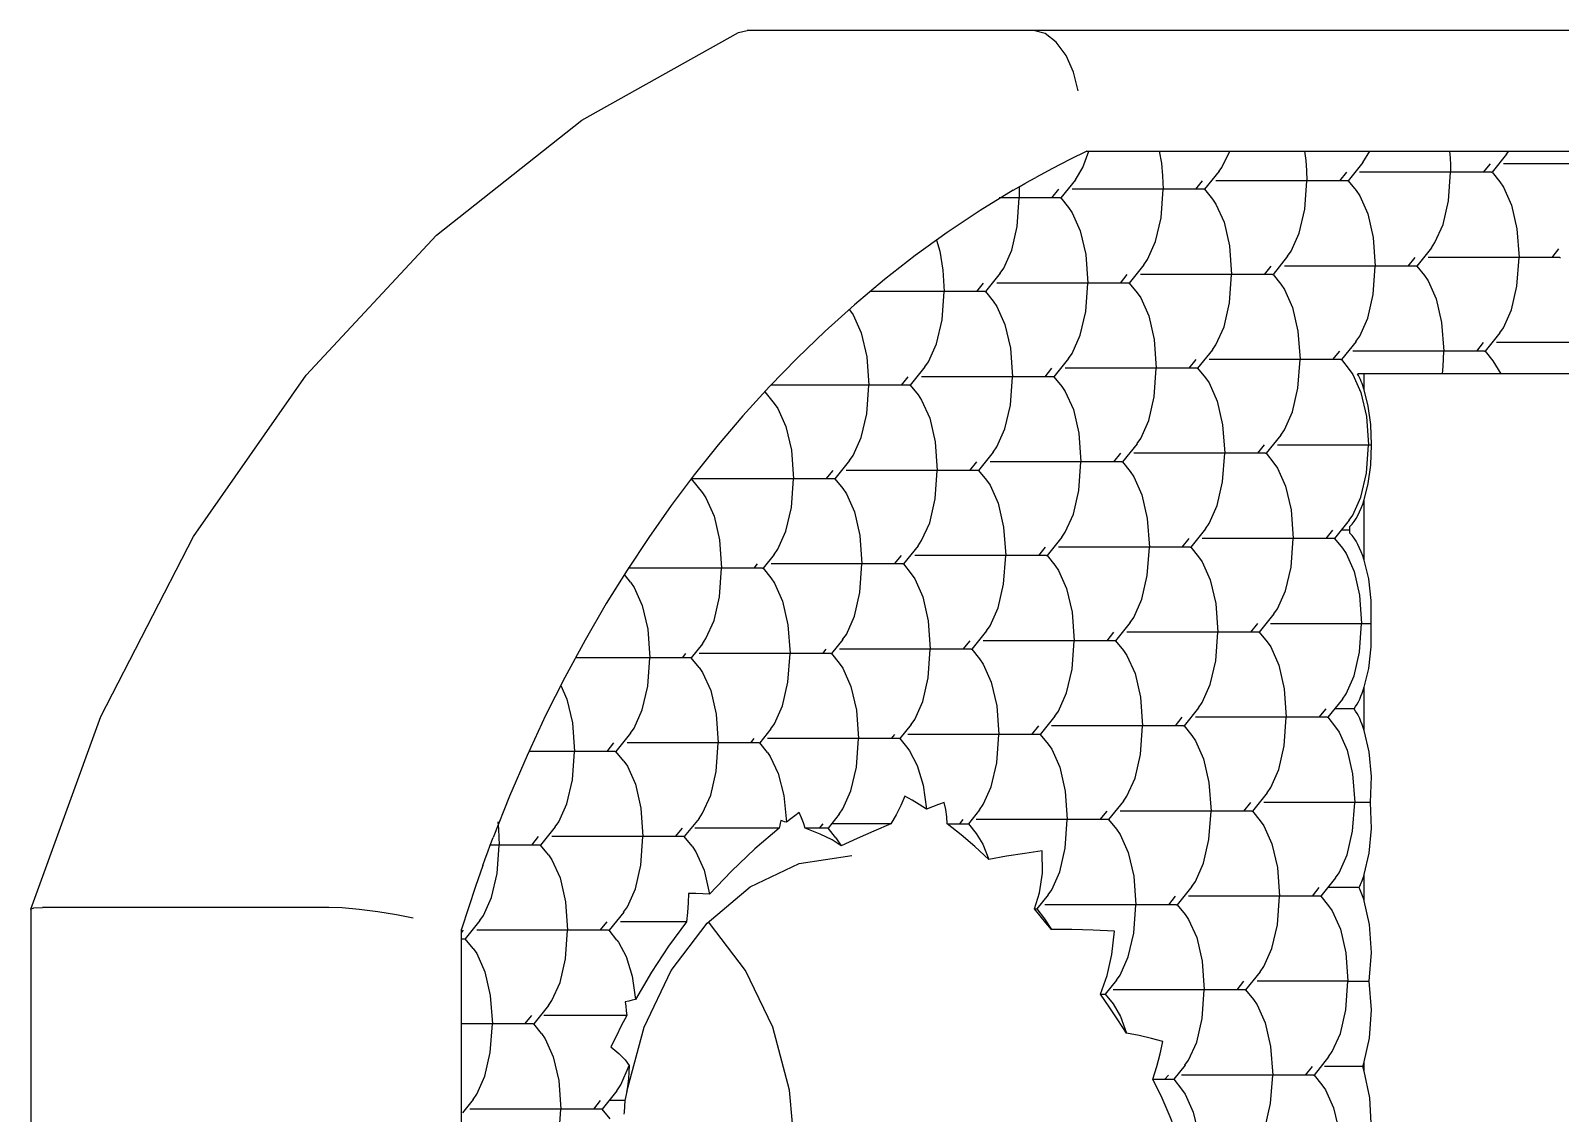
# Model space of a CAD drawing. Extents: x 1551 to 113148, y -1700 to 77018.
# Drawn here: x 13587.8 to 13600.5, y 23878.28 to 23887.27 of the extents above; entities that cross this region are included whole.
import ezdxf

# ---------------------------------------------------------------- set-up
doc = ezdxf.new("R2010")
doc.units = 0
doc.header["$LTSCALE"] = 500
doc.header["$MEASUREMENT"] = 0
doc.linetypes.add('CENTER', pattern=[3, 2.5, -0.25, 0, -0.25])
doc.layers.get('0').update_dxf_attribs({"linetype": 'CONTINUOUS'})

# ---------------------------------------------------------------- blocks, each defined once
blk = doc.blocks.new('platform_top')
at = {"linetype": 'Continuous'}
for p, q in [((-9494.819, 2012.475), (-9494.819, 2020.881)), ((-9498.397, 2019.4), (-9498.397, 2012.64)), ((-9499.754, 2014.062), (-9499.747, 2014.158)), ((-9499.747, 2014.158), (-9499.745, 2014.174)), ((-9499.687, 2013.982), (-9499.565, 2014.133)), ((-9499.63, 2014.213), (-9499.565, 2014.133)), ((-9499.561, 2014.133), (-9499.565, 2014.133)), ((-9499.561, 2014.133), (-9498.466, 2014.133)), ((-9499.549, 2014.062), (-9499.492, 2014.133)), ((-9498.493, 2014.052), (-9498.404, 2014.163)), ((-9499.771, 2013.987), (-9499.754, 2014.062)), ((-9499.754, 2014.062), (-9499.671, 2014.062)), ((-9499.671, 2014.062), (-9499.622, 2014.062)), ((-9505.477, 2013.85), (-9505.541, 2013.931)), ((-9504.405, 2013.769), (-9504.311, 2013.885)), ((-9504.311, 2013.885), (-9504.376, 2013.966)), ((-9504.267, 2013.85), (-9504.238, 2013.885)), ((-9499.771, 2013.987), (-9499.913, 2013.452)), ((-9499.721, 2013.932), (-9499.789, 2013.772)), ((-9499.687, 2013.981), (-9499.721, 2013.932)), ((-9505.894, 2013.819), (-9505.894, 2013.74)), ((-9505.881, 2013.779), (-9505.563, 2013.779)), ((-9505.598, 2013.699), (-9505.477, 2013.85)), ((-9505.472, 2013.85), (-9505.477, 2013.85)), ((-9505.472, 2013.85), (-9504.377, 2013.85)), ((-9505.46, 2013.779), (-9505.404, 2013.85)), ((-9499.062, 2013.506), (-9498.997, 2013.426)), ((-9499.913, 2013.452), (-9500.139, 2012.982)), ((-9499.118, 2013.274), (-9498.997, 2013.426)), ((-9498.992, 2013.426), (-9498.997, 2013.426)), ((-9498.992, 2013.426), (-9498.397, 2013.426)), ((-9498.924, 2013.426), (-9498.98, 2013.355)), ((-9503.743, 2013.178), (-9503.808, 2013.259)), ((-9503.776, 2013.283), (-9503.704, 2013.178)), ((-9499.769, 2013.355), (-9499.081, 2013.355)), ((-9505.03, 2012.992), (-9504.908, 2013.143)), ((-9504.908, 2013.143), (-9504.973, 2013.224)), ((-9504.904, 2013.143), (-9504.908, 2013.143)), ((-9504.904, 2013.143), (-9503.809, 2013.143)), ((-9504.892, 2013.072), (-9504.835, 2013.143)), ((-9503.836, 2013.062), (-9503.743, 2013.178)), ((-9503.704, 2013.178), (-9503.743, 2013.178)), ((-9505.758, 2013.072), (-9505.935, 2013.072)), ((-9505.758, 2013.072), (-9505.003, 2013.072)), ((-9500.139, 2012.982), (-9500.437, 2012.588)), ((-9499.687, 2012.729), (-9499.7, 2012.746)), ((-9498.493, 2012.799), (-9498.428, 2012.719)), ((-9503.239, 2012.552), (-9503.296, 2012.643)), ((-9499.744, 2012.497), (-9499.622, 2012.648)), ((-9499.687, 2012.729), (-9499.622, 2012.648)), ((-9499.618, 2012.648), (-9499.622, 2012.648)), ((-9499.618, 2012.648), (-9498.523, 2012.648)), ((-9499.549, 2012.648), (-9499.606, 2012.577)), ((-9498.55, 2012.567), (-9498.428, 2012.719)), ((-9498.454, 2012.462), (-9498.397, 2012.64)), ((-9498.397, 2012.719), (-9498.428, 2012.719)), ((-9498.397, 2012.666), (-9498.412, 2012.648)), ((-9504.34, 2012.436), (-9504.405, 2012.516)), ((-9503.175, 2012.471), (-9503.239, 2012.552)), ((-9503.202, 2012.528), (-9503.154, 2012.471)), ((-9500.266, 2012.577), (-9499.716, 2012.577)), ((-9505.894, 2012.404), (-9505.894, 2012.184)), ((-9505.655, 2012.214), (-9505.533, 2012.365)), ((-9505.533, 2012.365), (-9505.598, 2012.446)), ((-9505.529, 2012.365), (-9505.533, 2012.365)), ((-9505.529, 2012.365), (-9504.434, 2012.365)), ((-9505.517, 2012.294), (-9505.46, 2012.365)), ((-9504.461, 2012.285), (-9504.34, 2012.436)), ((-9504.335, 2012.436), (-9504.34, 2012.436)), ((-9504.335, 2012.436), (-9503.24, 2012.436)), ((-9504.324, 2012.365), (-9504.267, 2012.436)), ((-9503.268, 2012.355), (-9503.175, 2012.471)), ((-9503.154, 2012.471), (-9503.197, 2012.337)), ((-9503.154, 2012.471), (-9503.175, 2012.471)), ((-9497.296, 2012.458), (-9494.917, 2012.458)), ((-9494.819, 2012.475), (-9494.819, 2012.474)), ((-9505.851, 2012.294), (-9505.6, 2012.294)), ((-9501.201, 2012.095), (-9501.637, 2012.028)), ((-9498.692, 2012.178), (-9498.709, 2011.941)), ((-9499.118, 2012.021), (-9499.054, 2011.941)), ((-9502.606, 2011.764), (-9502.671, 2011.845)), ((-9502.547, 2011.855), (-9502.431, 2011.764)), ((-9501.683, 2011.886), (-9501.549, 2011.946)), ((-9501.506, 2011.88), (-9501.549, 2011.946)), ((-9501.506, 2011.88), (-9501.441, 2011.799)), ((-9501.375, 2011.849), (-9501.25, 2011.799)), ((-9500.369, 2011.719), (-9500.247, 2011.87)), ((-9500.312, 2011.951), (-9500.247, 2011.87)), ((-9500.243, 2011.87), (-9500.247, 2011.87)), ((-9500.243, 2011.87), (-9499.148, 2011.87)), ((-9500.174, 2011.87), (-9500.231, 2011.799)), ((-9499.175, 2011.79), (-9499.054, 2011.941)), ((-9499.049, 2011.941), (-9499.053, 2011.941)), ((-9499.049, 2011.941), (-9498.659, 2011.941)), ((-9498.98, 2011.941), (-9499.037, 2011.87)), ((-9498.795, 2011.534), (-9498.659, 2011.878)), ((-9498.708, 2011.875), (-9498.709, 2011.941)), ((-9498.659, 2011.941), (-9498.633, 2011.941)), ((-9498.635, 2011.941), (-9498.659, 2011.878)), ((-9504.965, 2011.658), (-9505.03, 2011.739)), ((-9503.893, 2011.577), (-9503.771, 2011.729)), ((-9503.771, 2011.729), (-9503.836, 2011.809)), ((-9503.767, 2011.729), (-9503.771, 2011.729)), ((-9503.767, 2011.729), (-9502.672, 2011.729)), ((-9503.755, 2011.658), (-9503.698, 2011.729)), ((-9502.699, 2011.648), (-9502.606, 2011.764)), ((-9502.561, 2011.729), (-9502.533, 2011.764)), ((-9502.431, 2011.764), (-9502.546, 2011.764)), ((-9501.961, 2011.764), (-9501.622, 2011.764)), ((-9501.622, 2011.764), (-9501.469, 2011.764)), ((-9501.534, 2011.683), (-9501.441, 2011.799)), ((-9501.396, 2011.764), (-9501.368, 2011.799)), ((-9501.036, 2011.799), (-9500.334, 2011.799)), ((-9505.945, 2011.587), (-9505.059, 2011.587)), ((-9505.087, 2011.507), (-9504.965, 2011.658)), ((-9504.961, 2011.658), (-9504.965, 2011.658)), ((-9504.961, 2011.658), (-9503.866, 2011.658)), ((-9504.949, 2011.587), (-9504.892, 2011.658)), ((-9499.744, 2011.244), (-9499.679, 2011.163)), ((-9503.203, 2011.022), (-9503.268, 2011.102)), ((-9502.038, 2011.057), (-9502.103, 2011.138)), ((-9500.966, 2010.976), (-9500.873, 2011.092)), ((-9500.937, 2011.173), (-9500.873, 2011.092)), ((-9500.868, 2011.092), (-9500.872, 2011.092)), ((-9500.868, 2011.092), (-9499.773, 2011.092)), ((-9500.799, 2011.092), (-9500.828, 2011.057)), ((-9499.8, 2011.012), (-9499.679, 2011.163)), ((-9499.674, 2011.163), (-9499.679, 2011.163)), ((-9499.674, 2011.163), (-9498.956, 2011.163)), ((-9499.606, 2011.163), (-9499.663, 2011.092)), ((-9505.894, 2010.99), (-9505.894, 2010.629)), ((-9505.59, 2010.88), (-9505.655, 2010.961)), ((-9504.397, 2010.951), (-9504.461, 2011.031)), ((-9503.325, 2010.87), (-9503.203, 2011.022)), ((-9503.199, 2011.022), (-9503.203, 2011.021)), ((-9503.199, 2011.022), (-9502.104, 2011.022)), ((-9503.187, 2010.951), (-9503.13, 2011.022)), ((-9502.131, 2010.941), (-9502.038, 2011.057)), ((-9502.033, 2011.057), (-9502.038, 2011.057)), ((-9502.033, 2011.057), (-9500.938, 2011.057)), ((-9501.993, 2011.022), (-9501.965, 2011.057)), ((-9505.712, 2010.729), (-9505.59, 2010.88)), ((-9505.586, 2010.88), (-9505.59, 2010.88)), ((-9505.586, 2010.88), (-9504.491, 2010.88)), ((-9505.574, 2010.809), (-9505.517, 2010.88)), ((-9504.518, 2010.8), (-9504.397, 2010.951)), ((-9504.392, 2010.951), (-9504.397, 2010.951)), ((-9504.392, 2010.951), (-9503.297, 2010.951)), ((-9504.38, 2010.88), (-9504.324, 2010.951)), ((-9499.255, 2010.549), (-9499.095, 2010.865)), ((-9505.81, 2010.809), (-9505.647, 2010.809)), ((-9499.221, 2010.615), (-9499.272, 2010.729)), ((-9500.369, 2010.466), (-9500.304, 2010.385)), ((-9499.423, 2010.239), (-9499.255, 2010.549)), ((-9503.828, 2010.244), (-9503.893, 2010.324)), ((-9502.635, 2010.315), (-9502.699, 2010.395)), ((-9501.563, 2010.234), (-9501.469, 2010.35)), ((-9501.469, 2010.35), (-9501.534, 2010.43)), ((-9501.465, 2010.35), (-9501.469, 2010.35)), ((-9501.465, 2010.35), (-9500.37, 2010.35)), ((-9501.396, 2010.35), (-9501.425, 2010.315)), ((-9500.397, 2010.269), (-9500.304, 2010.385)), ((-9500.3, 2010.385), (-9500.304, 2010.385)), ((-9500.3, 2010.385), (-9499.343, 2010.385)), ((-9500.231, 2010.385), (-9500.259, 2010.35)), ((-9505.951, 2010.296), (-9505.95, 2010.102)), ((-9505.022, 2010.173), (-9505.087, 2010.254)), ((-9503.95, 2010.093), (-9503.828, 2010.244)), ((-9503.824, 2010.244), (-9503.828, 2010.244)), ((-9503.824, 2010.244), (-9502.729, 2010.244)), ((-9503.812, 2010.173), (-9503.755, 2010.244)), ((-9502.756, 2010.163), (-9502.635, 2010.315)), ((-9502.63, 2010.315), (-9502.634, 2010.314)), ((-9502.63, 2010.315), (-9501.535, 2010.315)), ((-9502.618, 2010.244), (-9502.561, 2010.315)), ((-9499.599, 2009.936), (-9499.423, 2010.239)), ((-9505.95, 2010.102), (-9505.951, 2009.909)), ((-9505.116, 2010.102), (-9505.95, 2010.102)), ((-9505.144, 2010.022), (-9505.022, 2010.173)), ((-9505.017, 2010.173), (-9505.022, 2010.173)), ((-9505.017, 2010.173), (-9503.923, 2010.173)), ((-9505.006, 2010.102), (-9504.949, 2010.173)), ((-9499.772, 2009.658), (-9499.599, 2009.936)), ((-9502.066, 2009.607), (-9502.131, 2009.688)), ((-9500.901, 2009.643), (-9500.966, 2009.723)), ((-9499.8, 2009.759), (-9499.749, 2009.694)), ((-9505.894, 2009.576), (-9505.894, 2009.073)), ((-9503.26, 2009.537), (-9503.325, 2009.617)), ((-9502.188, 2009.456), (-9502.066, 2009.607)), ((-9502.062, 2009.607), (-9502.066, 2009.607)), ((-9502.062, 2009.607), (-9500.967, 2009.607)), ((-9501.993, 2009.607), (-9502.05, 2009.537)), ((-9500.994, 2009.527), (-9500.901, 2009.643)), ((-9500.896, 2009.643), (-9500.901, 2009.643)), ((-9500.896, 2009.643), (-9499.781, 2009.643)), ((-9500.828, 2009.643), (-9500.856, 2009.607)), ((-9505.647, 2009.395), (-9505.712, 2009.476)), ((-9504.575, 2009.315), (-9504.454, 2009.466)), ((-9504.454, 2009.466), (-9504.518, 2009.547)), ((-9504.449, 2009.466), (-9504.453, 2009.466)), ((-9504.449, 2009.466), (-9503.354, 2009.466)), ((-9504.437, 2009.395), (-9504.38, 2009.466)), ((-9503.381, 2009.385), (-9503.26, 2009.537)), ((-9503.255, 2009.537), (-9503.26, 2009.537)), ((-9503.255, 2009.537), (-9502.161, 2009.537)), ((-9503.244, 2009.466), (-9503.187, 2009.537)), ((-9505.775, 2009.352), (-9505.775, 2009.297)), ((-9505.775, 2009.325), (-9505.704, 2009.325)), ((-9505.769, 2009.244), (-9505.647, 2009.395)), ((-9505.643, 2009.395), (-9505.647, 2009.395)), ((-9505.643, 2009.395), (-9504.548, 2009.395)), ((-9505.631, 2009.325), (-9505.574, 2009.395)), ((-9505.799, 2009.201), (-9505.866, 2009.051)), ((-9505.769, 2009.244), (-9505.799, 2009.201)), ((-9500.33, 2008.866), (-9500.138, 2009.122)), ((-9501.498, 2008.9), (-9501.563, 2008.981)), ((-9500.304, 2008.901), (-9500.397, 2009.016)), ((-9503.885, 2008.759), (-9503.95, 2008.839)), ((-9502.813, 2008.678), (-9502.691, 2008.83)), ((-9502.691, 2008.83), (-9502.756, 2008.91)), ((-9502.687, 2008.83), (-9502.691, 2008.829)), ((-9502.687, 2008.83), (-9501.592, 2008.83)), ((-9502.618, 2008.83), (-9502.675, 2008.759)), ((-9501.619, 2008.749), (-9501.498, 2008.9)), ((-9501.493, 2008.9), (-9501.498, 2008.9)), ((-9501.493, 2008.9), (-9500.304, 2008.9)), ((-9501.425, 2008.9), (-9501.482, 2008.83)), ((-9505.948, 2008.786), (-9505.953, 2008.617)), ((-9505.2, 2008.537), (-9505.079, 2008.688)), ((-9505.079, 2008.688), (-9505.144, 2008.769)), ((-9505.074, 2008.688), (-9505.079, 2008.688)), ((-9505.074, 2008.688), (-9503.979, 2008.688)), ((-9505.063, 2008.617), (-9505.006, 2008.688)), ((-9504.007, 2008.608), (-9503.885, 2008.759)), ((-9503.881, 2008.759), (-9503.885, 2008.759)), ((-9503.881, 2008.759), (-9502.786, 2008.759)), ((-9503.869, 2008.688), (-9503.812, 2008.759)), ((-9505.173, 2008.617), (-9505.953, 2008.617)), ((-9505.953, 2008.617), (-9505.948, 2008.449)), ((-9500.955, 2008.134), (-9500.734, 2008.378)), ((-9505.894, 2008.162), (-9505.894, 2008.028)), ((-9505.799, 2008.034), (-9505.866, 2008.183)), ((-9502.123, 2008.122), (-9502.188, 2008.203)), ((-9500.916, 2008.177), (-9500.994, 2008.274)), ((-9505.769, 2007.991), (-9505.799, 2008.034)), ((-9504.51, 2007.981), (-9504.575, 2008.062)), ((-9503.438, 2007.9), (-9503.317, 2008.052)), ((-9503.317, 2008.052), (-9503.381, 2008.132)), ((-9503.312, 2008.052), (-9503.317, 2008.052)), ((-9503.312, 2008.052), (-9502.217, 2008.052)), ((-9503.244, 2008.052), (-9503.3, 2007.981)), ((-9502.245, 2007.971), (-9502.123, 2008.122)), ((-9502.119, 2008.122), (-9502.123, 2008.122)), ((-9502.119, 2008.122), (-9500.966, 2008.122)), ((-9502.05, 2008.122), (-9502.107, 2008.052)), ((-9508.604, 2008.028), (-9505.839, 2008.028)), ((-9506.962, 2007.92), (-9507.027, 2008.028)), ((-9506.898, 2007.84), (-9506.962, 2007.92)), ((-9505.826, 2007.759), (-9505.704, 2007.91)), ((-9505.704, 2007.91), (-9505.769, 2007.991)), ((-9505.7, 2007.91), (-9505.704, 2007.91)), ((-9505.7, 2007.91), (-9504.605, 2007.91)), ((-9505.688, 2007.84), (-9505.631, 2007.91)), ((-9504.632, 2007.83), (-9504.51, 2007.981)), ((-9504.506, 2007.981), (-9504.51, 2007.981)), ((-9504.506, 2007.981), (-9503.411, 2007.981)), ((-9504.494, 2007.91), (-9504.437, 2007.981)), ((-9507.019, 2007.688), (-9506.898, 2007.84)), ((-9506.893, 2007.84), (-9506.898, 2007.839)), ((-9506.893, 2007.84), (-9505.798, 2007.84)), ((-9506.881, 2007.769), (-9506.825, 2007.84)), ((-9508.087, 2007.769), (-9506.992, 2007.769)), ((-9501.661, 2007.454), (-9501.418, 2007.673)), ((-9502.748, 2007.345), (-9502.813, 2007.425)), ((-9505.136, 2007.203), (-9505.2, 2007.284)), ((-9504.064, 2007.123), (-9503.942, 2007.274)), ((-9503.942, 2007.274), (-9504.007, 2007.355)), ((-9503.938, 2007.274), (-9503.942, 2007.274)), ((-9503.938, 2007.274), (-9502.843, 2007.274)), ((-9503.869, 2007.274), (-9503.926, 2007.203)), ((-9502.87, 2007.193), (-9502.748, 2007.345)), ((-9502.744, 2007.345), (-9502.748, 2007.345)), ((-9502.744, 2007.345), (-9501.792, 2007.345)), ((-9502.675, 2007.345), (-9502.732, 2007.274)), ((-9506.329, 2007.133), (-9506.394, 2007.213)), ((-9505.257, 2007.052), (-9505.136, 2007.203)), ((-9505.131, 2007.203), (-9505.135, 2007.203)), ((-9505.131, 2007.203), (-9504.036, 2007.203)), ((-9505.119, 2007.133), (-9505.063, 2007.203)), ((-9507.518, 2007.062), (-9507.523, 2007.062)), ((-9507.518, 2007.062), (-9506.424, 2007.062)), ((-9507.507, 2006.991), (-9507.45, 2007.062)), ((-9506.451, 2006.981), (-9506.329, 2007.133)), ((-9506.325, 2007.133), (-9506.329, 2007.132)), ((-9506.325, 2007.133), (-9505.23, 2007.133)), ((-9506.313, 2007.062), (-9506.256, 2007.133)), ((-9502.431, 2006.854), (-9502.165, 2007.047)), ((-9503.374, 2006.567), (-9503.438, 2006.647)), ((-9505.761, 2006.425), (-9505.826, 2006.506)), ((-9504.567, 2006.496), (-9504.632, 2006.577)), ((-9503.495, 2006.416), (-9503.374, 2006.567)), ((-9503.369, 2006.567), (-9503.373, 2006.567)), ((-9503.369, 2006.567), (-9502.862, 2006.567)), ((-9503.3, 2006.567), (-9503.357, 2006.496)), ((-9503.029, 2006.536), (-9503.029, 2006.567)), ((-9506.955, 2006.355), (-9507.019, 2006.435)), ((-9505.882, 2006.274), (-9505.761, 2006.425)), ((-9505.756, 2006.425), (-9505.761, 2006.425)), ((-9505.756, 2006.425), (-9504.662, 2006.425)), ((-9505.745, 2006.355), (-9505.688, 2006.425)), ((-9504.689, 2006.345), (-9504.567, 2006.496)), ((-9504.563, 2006.496), (-9504.567, 2006.496)), ((-9504.563, 2006.496), (-9503.468, 2006.496)), ((-9504.494, 2006.496), (-9504.551, 2006.425)), ((-9503.495, 2006.416), (-9503.556, 2006.315)), ((-9503.306, 2006.322), (-9503.165, 2006.398)), ((-9502.979, 2006.504), (-9503.029, 2006.475)), ((-9508.144, 2006.284), (-9507.049, 2006.284)), ((-9507.076, 2006.203), (-9506.955, 2006.355)), ((-9506.95, 2006.355), (-9506.954, 2006.355)), ((-9506.95, 2006.355), (-9505.855, 2006.355)), ((-9506.938, 2006.284), (-9506.881, 2006.355)), ((-9505.882, 2006.274), (-9505.941, 2006.178)), ((-9503.556, 2006.315), (-9503.606, 2006.178)), ((-9503.448, 2006.249), (-9503.306, 2006.322)), ((-9503.591, 2006.178), (-9510.091, 2006.178)), ((-9507.076, 2006.203), (-9507.095, 2006.178)), ((-9503.591, 2006.178), (-9503.448, 2006.249)), ((-9509.933, 2005.178), (-9500.768, 2005.178)), ((-9500.697, 2005.194), (-9500.768, 2005.178))]:
    blk.add_line(p, q, dxfattribs=at)
for points in [[(-9499.061, 2014.759), (-9499.092, 2014.717), (-9499.158, 2014.567), (-9499.204, 2014.37), (-9499.221, 2014.133)], [(-9505.923, 2014.557), (-9505.953, 2014.301), (-9505.941, 2014.04), (-9505.894, 2013.819)], [(-9505.542, 2013.931), (-9505.571, 2013.973), (-9505.638, 2014.123), (-9505.684, 2014.32), (-9505.701, 2014.557)], [(-9504.376, 2013.966), (-9504.406, 2014.009), (-9504.473, 2014.159), (-9504.519, 2014.356), (-9504.536, 2014.592)], [(-9501.169, 2014.528), (-9501.121, 2013.976), (-9500.981, 2013.452), (-9500.756, 2012.982), (-9500.457, 2012.588), (-9500.447, 2012.579)], [(-9504.973, 2014.476), (-9505.003, 2014.434), (-9505.07, 2014.284), (-9505.115, 2014.087), (-9505.133, 2013.85)], [(-9504.342, 2014.351), (-9504.282, 2014.198), (-9504.214, 2014.043), (-9504.138, 2013.885)], [(-9499.062, 2013.506), (-9499.092, 2013.549), (-9499.158, 2013.699), (-9499.204, 2013.896), (-9499.221, 2014.133)], [(-9498.493, 2014.052), (-9498.523, 2014.009), (-9498.59, 2013.86), (-9498.635, 2013.663), (-9498.653, 2013.426)], [(-9504.138, 2013.885), (-9504.252, 2013.885), (-9504.307, 2013.885), (-9504.311, 2013.885)], [(-9504.138, 2013.885), (-9504.171, 2013.779), (-9504.198, 2013.674), (-9504.22, 2013.571)], [(-9499.789, 2013.772), (-9499.784, 2013.881), (-9499.771, 2013.987)], [(-9504.973, 2013.224), (-9505.003, 2013.266), (-9505.07, 2013.416), (-9505.115, 2013.613), (-9505.133, 2013.85)], [(-9504.404, 2013.769), (-9504.435, 2013.727), (-9504.502, 2013.577), (-9504.547, 2013.38), (-9504.564, 2013.143)], [(-9499.637, 2013.615), (-9499.704, 2013.671), (-9499.756, 2013.724), (-9499.789, 2013.772)], [(-9505.894, 2013.74), (-9505.938, 2013.543), (-9505.954, 2013.31), (-9505.935, 2013.072)], [(-9505.598, 2013.699), (-9505.628, 2013.656), (-9505.695, 2013.506), (-9505.741, 2013.309), (-9505.758, 2013.072)], [(-9504.22, 2013.571), (-9504.126, 2013.546), (-9504.024, 2013.523), (-9503.92, 2013.503)], [(-9503.92, 2013.503), (-9503.848, 2013.391), (-9503.776, 2013.283)], [(-9503.808, 2013.259), (-9503.87, 2013.363), (-9503.92, 2013.503)], [(-9499.769, 2013.355), (-9499.724, 2013.442), (-9499.68, 2013.529), (-9499.637, 2013.615)], [(-9498.493, 2012.799), (-9498.523, 2012.842), (-9498.59, 2012.992), (-9498.635, 2013.189), (-9498.653, 2013.426)], [(-9499.841, 2013.223), (-9499.814, 2013.229), (-9499.785, 2013.236), (-9499.756, 2013.242)], [(-9499.756, 2013.242), (-9499.761, 2013.279), (-9499.765, 2013.317), (-9499.769, 2013.355)], [(-9499.118, 2013.274), (-9499.148, 2013.232), (-9499.215, 2013.082), (-9499.261, 2012.885), (-9499.278, 2012.648)], [(-9504.405, 2012.517), (-9504.435, 2012.559), (-9504.502, 2012.709), (-9504.547, 2012.906), (-9504.564, 2013.143)], [(-9503.704, 2013.178), (-9503.758, 2013.025), (-9503.798, 2012.848), (-9503.819, 2012.656)], [(-9500.266, 2012.577), (-9500.117, 2012.779), (-9499.975, 2012.995), (-9499.841, 2013.223)], [(-9499.7, 2012.746), (-9499.764, 2012.867), (-9499.813, 2013.028), (-9499.841, 2013.223)], [(-9505.935, 2013.072), (-9505.954, 2012.834), (-9505.938, 2012.601), (-9505.894, 2012.404)], [(-9505.598, 2012.446), (-9505.628, 2012.488), (-9505.695, 2012.638), (-9505.741, 2012.835), (-9505.758, 2013.072)], [(-9505.03, 2012.992), (-9505.06, 2012.949), (-9505.127, 2012.799), (-9505.172, 2012.602), (-9505.189, 2012.365)], [(-9503.836, 2013.062), (-9503.866, 2013.02), (-9503.933, 2012.87), (-9503.979, 2012.673), (-9503.996, 2012.436)], [(-9503.819, 2012.656), (-9503.643, 2012.647), (-9503.465, 2012.643), (-9503.296, 2012.643)], [(-9503.296, 2012.643), (-9503.249, 2012.586), (-9503.202, 2012.528)], [(-9499.118, 2012.022), (-9499.148, 2012.064), (-9499.215, 2012.214), (-9499.261, 2012.411), (-9499.278, 2012.648)], [(-9500.437, 2012.588), (-9500.795, 2012.287), (-9501.201, 2012.095)], [(-9500.283, 2012.342), (-9500.28, 2012.421), (-9500.274, 2012.5), (-9500.266, 2012.577)], [(-9499.743, 2012.497), (-9499.774, 2012.454), (-9499.841, 2012.304), (-9499.886, 2012.107), (-9499.903, 2011.87)], [(-9498.55, 2012.567), (-9498.58, 2012.525), (-9498.647, 2012.375), (-9498.692, 2012.178)], [(-9497.995, 2012.548), (-9497.856, 2012.52), (-9497.702, 2012.495), (-9497.546, 2012.475), (-9497.407, 2012.462), (-9497.296, 2012.458)], [(-9505.03, 2011.739), (-9505.06, 2011.781), (-9505.127, 2011.931), (-9505.172, 2012.128), (-9505.189, 2012.365)], [(-9503.836, 2011.809), (-9503.866, 2011.852), (-9503.933, 2012.002), (-9503.979, 2012.199), (-9503.996, 2012.436)], [(-9503.268, 2012.355), (-9503.298, 2012.312), (-9503.365, 2012.163), (-9503.41, 2011.966), (-9503.427, 2011.729)], [(-9501.036, 2011.799), (-9500.833, 2011.972), (-9500.638, 2012.157), (-9500.456, 2012.349)], [(-9494.819, 2012.474), (-9495.401, 2010.874), (-9496.171, 2009.38), (-9497.107, 2008.039), (-9498.19, 2006.878), (-9499.396, 2005.923), (-9500.697, 2005.194)], [(-9500.456, 2012.349), (-9500.402, 2012.346), (-9500.344, 2012.344), (-9500.283, 2012.342)], [(-9500.312, 2011.951), (-9500.344, 2011.996), (-9500.411, 2012.149), (-9500.456, 2012.349)], [(-9498.574, 2012.11), (-9498.512, 2012.285), (-9498.454, 2012.462)], [(-9494.819, 2012.474), (-9494.845, 2012.462), (-9494.917, 2012.458)], [(-9504.461, 2012.284), (-9504.491, 2012.242), (-9504.558, 2012.092), (-9504.604, 2011.895), (-9504.621, 2011.658)], [(-9503.197, 2012.337), (-9503.221, 2012.173), (-9503.218, 2011.989)], [(-9505.894, 2012.184), (-9505.935, 2012.009), (-9505.953, 2011.804), (-9505.945, 2011.587)], [(-9505.655, 2012.214), (-9505.685, 2012.171), (-9505.752, 2012.021)], [(-9498.574, 2012.11), (-9498.594, 2012.054), (-9498.614, 2011.997), (-9498.635, 2011.941)], [(-9505.752, 2012.021), (-9505.797, 2011.824), (-9505.815, 2011.587)], [(-9503.218, 2011.989), (-9503.075, 2012.01), (-9502.924, 2012.034), (-9502.775, 2012.06)], [(-9502.775, 2012.06), (-9502.661, 2011.953), (-9502.547, 2011.855)], [(-9502.671, 2011.845), (-9502.725, 2011.932), (-9502.775, 2012.06)], [(-9501.961, 2011.764), (-9501.82, 2011.825), (-9501.683, 2011.886)], [(-9501.549, 2011.946), (-9501.475, 2011.898), (-9501.375, 2011.849)], [(-9499.744, 2011.244), (-9499.774, 2011.286), (-9499.841, 2011.436), (-9499.886, 2011.633), (-9499.903, 2011.87)], [(-9498.698, 2011.747), (-9498.704, 2011.81), (-9498.708, 2011.875)], [(-9503.268, 2011.102), (-9503.298, 2011.145), (-9503.365, 2011.295), (-9503.41, 2011.492), (-9503.427, 2011.729)], [(-9502.546, 2011.764), (-9502.601, 2011.764), (-9502.606, 2011.764)], [(-9502.431, 2011.764), (-9502.426, 2011.706), (-9502.418, 2011.646), (-9502.405, 2011.586)], [(-9502.077, 2011.534), (-9502.045, 2011.613), (-9502.005, 2011.691), (-9501.961, 2011.764)], [(-9501.441, 2011.8), (-9501.435, 2011.799), (-9501.25, 2011.799)], [(-9501.25, 2011.799), (-9501.237, 2011.757), (-9501.22, 2011.714), (-9501.2, 2011.671)], [(-9501.2, 2011.671), (-9501.166, 2011.697), (-9501.131, 2011.724), (-9501.096, 2011.751)], [(-9501.096, 2011.751), (-9501.08, 2011.747), (-9501.064, 2011.743), (-9501.048, 2011.738)], [(-9500.937, 2011.173), (-9500.961, 2011.206), (-9501.027, 2011.346), (-9501.074, 2011.53), (-9501.096, 2011.751)], [(-9501.048, 2011.738), (-9501.044, 2011.759), (-9501.04, 2011.779), (-9501.036, 2011.799)], [(-9500.369, 2011.719), (-9500.399, 2011.676), (-9500.466, 2011.526), (-9500.511, 2011.329), (-9500.528, 2011.092)], [(-9499.175, 2011.789), (-9499.205, 2011.747), (-9499.272, 2011.597), (-9499.318, 2011.4), (-9499.335, 2011.163)], [(-9505.945, 2011.587), (-9505.953, 2011.37), (-9505.935, 2011.166), (-9505.894, 2010.99)], [(-9505.752, 2011.153), (-9505.797, 2011.35), (-9505.815, 2011.587)], [(-9504.462, 2011.032), (-9504.491, 2011.074), (-9504.558, 2011.224), (-9504.604, 2011.421), (-9504.621, 2011.658)], [(-9502.699, 2011.648), (-9502.729, 2011.605), (-9502.796, 2011.456), (-9502.842, 2011.258), (-9502.859, 2011.022)], [(-9502.405, 2011.586), (-9502.357, 2011.604), (-9502.308, 2011.623), (-9502.258, 2011.643)], [(-9502.258, 2011.643), (-9502.198, 2011.605), (-9502.138, 2011.569), (-9502.077, 2011.534)], [(-9502.103, 2011.138), (-9502.117, 2011.157), (-9502.182, 2011.28), (-9502.23, 2011.444), (-9502.258, 2011.643)], [(-9501.534, 2011.683), (-9501.564, 2011.641), (-9501.631, 2011.491), (-9501.676, 2011.294), (-9501.694, 2011.057)], [(-9505.087, 2011.507), (-9505.117, 2011.464), (-9505.184, 2011.314), (-9505.229, 2011.117), (-9505.246, 2010.88)], [(-9503.893, 2011.577), (-9503.923, 2011.535), (-9503.99, 2011.385), (-9504.035, 2011.188), (-9504.053, 2010.951)], [(-9499.095, 2010.865), (-9498.941, 2011.197), (-9498.795, 2011.534)], [(-9505.655, 2010.961), (-9505.685, 2011.004), (-9505.752, 2011.153)], [(-9500.369, 2010.466), (-9500.399, 2010.509), (-9500.466, 2010.658), (-9500.511, 2010.855), (-9500.528, 2011.092)], [(-9499.272, 2010.729), (-9499.318, 2010.926), (-9499.335, 2011.163)], [(-9502.699, 2010.395), (-9502.729, 2010.438), (-9502.796, 2010.588), (-9502.842, 2010.785), (-9502.859, 2011.022)], [(-9501.534, 2010.431), (-9501.564, 2010.473), (-9501.631, 2010.623), (-9501.676, 2010.82), (-9501.694, 2011.057)], [(-9500.966, 2010.976), (-9500.996, 2010.934), (-9501.063, 2010.784), (-9501.108, 2010.587), (-9501.125, 2010.35)], [(-9499.8, 2011.012), (-9499.83, 2010.969), (-9499.897, 2010.819), (-9499.943, 2010.622), (-9499.96, 2010.385)], [(-9505.087, 2010.254), (-9505.117, 2010.296), (-9505.184, 2010.446), (-9505.229, 2010.643), (-9505.246, 2010.88)], [(-9503.893, 2010.324), (-9503.923, 2010.367), (-9503.99, 2010.517), (-9504.035, 2010.714), (-9504.053, 2010.951)], [(-9503.324, 2010.87), (-9503.355, 2010.828), (-9503.422, 2010.678), (-9503.467, 2010.481), (-9503.484, 2010.244)], [(-9502.131, 2010.941), (-9502.161, 2010.898), (-9502.228, 2010.748), (-9502.273, 2010.551), (-9502.29, 2010.315)], [(-9505.712, 2010.729), (-9505.742, 2010.686), (-9505.809, 2010.536)], [(-9504.518, 2010.8), (-9504.548, 2010.757), (-9504.615, 2010.607), (-9504.661, 2010.41), (-9504.678, 2010.173)], [(-9505.894, 2010.629), (-9505.931, 2010.474), (-9505.951, 2010.296)], [(-9505.809, 2010.536), (-9505.854, 2010.339), (-9505.871, 2010.102)], [(-9500.966, 2009.723), (-9500.996, 2009.766), (-9501.063, 2009.916), (-9501.108, 2010.113), (-9501.125, 2010.35)], [(-9499.801, 2009.759), (-9499.83, 2009.802), (-9499.897, 2009.951), (-9499.943, 2010.148), (-9499.96, 2010.385)], [(-9503.325, 2009.617), (-9503.355, 2009.66), (-9503.422, 2009.81), (-9503.467, 2010.007), (-9503.484, 2010.244)], [(-9502.131, 2009.688), (-9502.161, 2009.731), (-9502.228, 2009.881), (-9502.273, 2010.078), (-9502.29, 2010.315)], [(-9501.562, 2010.234), (-9501.593, 2010.191), (-9501.659, 2010.041), (-9501.705, 2009.844), (-9501.722, 2009.607)], [(-9500.397, 2010.269), (-9500.427, 2010.226), (-9500.494, 2010.077), (-9500.54, 2009.88), (-9500.557, 2009.643)], [(-9505.809, 2009.668), (-9505.854, 2009.866), (-9505.871, 2010.102)], [(-9504.518, 2009.547), (-9504.548, 2009.589), (-9504.615, 2009.739), (-9504.661, 2009.936), (-9504.678, 2010.173)], [(-9503.95, 2010.092), (-9503.98, 2010.05), (-9504.047, 2009.9), (-9504.092, 2009.703), (-9504.109, 2009.466)], [(-9502.756, 2010.163), (-9502.786, 2010.12), (-9502.853, 2009.971), (-9502.899, 2009.774), (-9502.916, 2009.537)], [(-9505.143, 2010.022), (-9505.174, 2009.979), (-9505.24, 2009.829), (-9505.286, 2009.632), (-9505.303, 2009.395)], [(-9505.951, 2009.909), (-9505.931, 2009.73), (-9505.894, 2009.576)], [(-9505.712, 2009.476), (-9505.742, 2009.519), (-9505.809, 2009.668)], [(-9501.563, 2008.981), (-9501.593, 2009.024), (-9501.659, 2009.173), (-9501.705, 2009.371), (-9501.722, 2009.607)], [(-9500.397, 2009.016), (-9500.427, 2009.059), (-9500.494, 2009.209), (-9500.54, 2009.406), (-9500.557, 2009.643)], [(-9500.138, 2009.122), (-9499.952, 2009.386), (-9499.772, 2009.658)], [(-9503.95, 2008.84), (-9503.98, 2008.882), (-9504.047, 2009.032), (-9504.092, 2009.229), (-9504.109, 2009.466)], [(-9502.756, 2008.91), (-9502.786, 2008.953), (-9502.853, 2009.103), (-9502.899, 2009.3), (-9502.916, 2009.537)], [(-9502.188, 2009.456), (-9502.218, 2009.413), (-9502.285, 2009.264), (-9502.33, 2009.066), (-9502.347, 2008.83)], [(-9500.994, 2009.527), (-9501.024, 2009.484), (-9501.091, 2009.334), (-9501.136, 2009.137), (-9501.154, 2008.9)], [(-9505.144, 2008.769), (-9505.174, 2008.812), (-9505.24, 2008.961), (-9505.286, 2009.158), (-9505.303, 2009.395)], [(-9504.575, 2009.315), (-9504.605, 2009.272), (-9504.672, 2009.122), (-9504.717, 2008.925), (-9504.735, 2008.688)], [(-9503.381, 2009.385), (-9503.411, 2009.343), (-9503.478, 2009.193), (-9503.524, 2008.996), (-9503.541, 2008.759)], [(-9505.894, 2009.073), (-9505.927, 2008.939), (-9505.948, 2008.786)], [(-9505.866, 2009.051), (-9505.911, 2008.854), (-9505.928, 2008.617)], [(-9502.188, 2008.203), (-9502.218, 2008.246), (-9502.285, 2008.396), (-9502.33, 2008.593), (-9502.347, 2008.83)], [(-9500.994, 2008.274), (-9501.024, 2008.317), (-9501.091, 2008.466), (-9501.136, 2008.663), (-9501.154, 2008.9)], [(-9500.734, 2008.378), (-9500.529, 2008.618), (-9500.33, 2008.866)], [(-9504.575, 2008.062), (-9504.605, 2008.104), (-9504.672, 2008.254), (-9504.717, 2008.451), (-9504.735, 2008.688)], [(-9503.382, 2008.132), (-9503.411, 2008.175), (-9503.478, 2008.325), (-9503.524, 2008.522), (-9503.541, 2008.759)], [(-9502.813, 2008.678), (-9502.843, 2008.635), (-9502.91, 2008.486), (-9502.955, 2008.289), (-9502.973, 2008.052)], [(-9501.619, 2008.749), (-9501.649, 2008.706), (-9501.716, 2008.556), (-9501.762, 2008.359), (-9501.779, 2008.122)], [(-9505.866, 2008.183), (-9505.911, 2008.381), (-9505.928, 2008.617)], [(-9504.007, 2008.607), (-9504.037, 2008.565), (-9504.104, 2008.415), (-9504.149, 2008.218), (-9504.166, 2007.981)], [(-9505.948, 2008.449), (-9505.927, 2008.296), (-9505.894, 2008.162)], [(-9505.2, 2008.537), (-9505.23, 2008.494), (-9505.297, 2008.344), (-9505.343, 2008.147), (-9505.36, 2007.91)], [(-9502.813, 2007.425), (-9502.843, 2007.468), (-9502.91, 2007.618), (-9502.955, 2007.815), (-9502.973, 2008.052)], [(-9501.619, 2007.496), (-9501.649, 2007.539), (-9501.716, 2007.688), (-9501.762, 2007.886), (-9501.779, 2008.122)], [(-9501.418, 2007.673), (-9501.183, 2007.899), (-9500.955, 2008.134)], [(-9506.543, 2008.028), (-9506.549, 2007.967), (-9506.552, 2007.903), (-9506.554, 2007.84)], [(-9505.2, 2007.284), (-9505.23, 2007.327), (-9505.297, 2007.476), (-9505.343, 2007.674), (-9505.36, 2007.91)], [(-9504.007, 2007.355), (-9504.037, 2007.397), (-9504.104, 2007.547), (-9504.149, 2007.744), (-9504.166, 2007.981)], [(-9502.244, 2007.971), (-9502.275, 2007.928), (-9502.342, 2007.779), (-9502.387, 2007.581), (-9502.404, 2007.345)], [(-9506.394, 2007.213), (-9506.424, 2007.256), (-9506.491, 2007.406), (-9506.536, 2007.603), (-9506.554, 2007.84)], [(-9504.632, 2007.83), (-9504.662, 2007.787), (-9504.729, 2007.637), (-9504.774, 2007.44), (-9504.792, 2007.203)], [(-9503.438, 2007.9), (-9503.468, 2007.858), (-9503.535, 2007.708), (-9503.581, 2007.511), (-9503.598, 2007.274)], [(-9507.019, 2007.688), (-9507.049, 2007.646), (-9507.116, 2007.496), (-9507.162, 2007.299), (-9507.179, 2007.062)], [(-9505.825, 2007.759), (-9505.856, 2007.716), (-9505.923, 2007.567), (-9505.968, 2007.369), (-9505.985, 2007.133)], [(-9502.165, 2007.047), (-9501.91, 2007.245), (-9501.661, 2007.454)], [(-9503.438, 2006.648), (-9503.468, 2006.69), (-9503.535, 2006.84), (-9503.581, 2007.037), (-9503.598, 2007.274)], [(-9502.342, 2006.919), (-9502.368, 2007.009), (-9502.395, 2007.167), (-9502.404, 2007.345)], [(-9504.632, 2006.577), (-9504.662, 2006.62), (-9504.729, 2006.769), (-9504.774, 2006.966), (-9504.792, 2007.203)], [(-9502.87, 2007.193), (-9502.9, 2007.151), (-9502.967, 2007.001), (-9503.012, 2006.804), (-9503.029, 2006.567)], [(-9507.019, 2006.435), (-9507.049, 2006.478), (-9507.116, 2006.628), (-9507.162, 2006.825), (-9507.179, 2007.062)], [(-9505.826, 2006.506), (-9505.856, 2006.549), (-9505.923, 2006.699), (-9505.968, 2006.896), (-9505.985, 2007.133)], [(-9505.257, 2007.052), (-9505.287, 2007.009), (-9505.354, 2006.859), (-9505.4, 2006.662), (-9505.417, 2006.425)], [(-9504.063, 2007.123), (-9504.094, 2007.08), (-9504.16, 2006.93), (-9504.206, 2006.733), (-9504.223, 2006.496)], [(-9506.451, 2006.981), (-9506.481, 2006.938), (-9506.548, 2006.789), (-9506.593, 2006.592), (-9506.61, 2006.355)], [(-9502.979, 2006.504), (-9502.703, 2006.673), (-9502.431, 2006.854)], [(-9503.027, 2006.475), (-9503.028, 2006.506), (-9503.029, 2006.536)], [(-9505.398, 2006.178), (-9505.408, 2006.258), (-9505.415, 2006.341), (-9505.417, 2006.425)], [(-9504.191, 2006.178), (-9504.209, 2006.278), (-9504.219, 2006.385), (-9504.223, 2006.496)], [(-9503.029, 2006.475), (-9503.075, 2006.449), (-9503.12, 2006.423), (-9503.165, 2006.398)], [(-9506.601, 2006.178), (-9506.606, 2006.236), (-9506.609, 2006.295), (-9506.61, 2006.355)], [(-9504.689, 2006.345), (-9504.71, 2006.315), (-9504.777, 2006.178)], [(-9503.517, 2005.678), (-9503.48, 2005.523), (-9503.418, 2005.384), (-9503.335, 2005.273), (-9503.243, 2005.203), (-9503.148, 2005.178)]]:
    blk.add_lwpolyline(points, dxfattribs=at)
for centre, start_param, end_param in [((-9505.656, 2014.243), -4.068888, -3.997366), ((-9505.656, 2013.316), 7.138958, 7.210481), ((-9505.656, 2012.829), -4.068888, -3.855766), ((-9505.656, 2011.76), 0.714173, 0.927295), ((-9505.656, 2011.415), -4.068888, -3.685613), ((-9505.656, 2010.204), 6.827205, 7.210481), ((-9505.656, 2010), -4.068888, -3.553109), ((-9505.656, 2008.649), 6.694702, 7.210481), ((-9505.656, 2008.586), -4.068888, -3.803889)]:
    blk.add_ellipse(centre, major_axis=(0, 0.707), ratio=0.420603, start_param=start_param, end_param=end_param, dxfattribs=at)

msp = doc.modelspace()

# ---------------------------------------------------------------- block references
at = {"linetype": 'CENTER', "rotation": 180}
msp.add_blockref('platform_top', (4092.981, 25892.444), dxfattribs=at)

doc.saveas('drawing.dxf')
